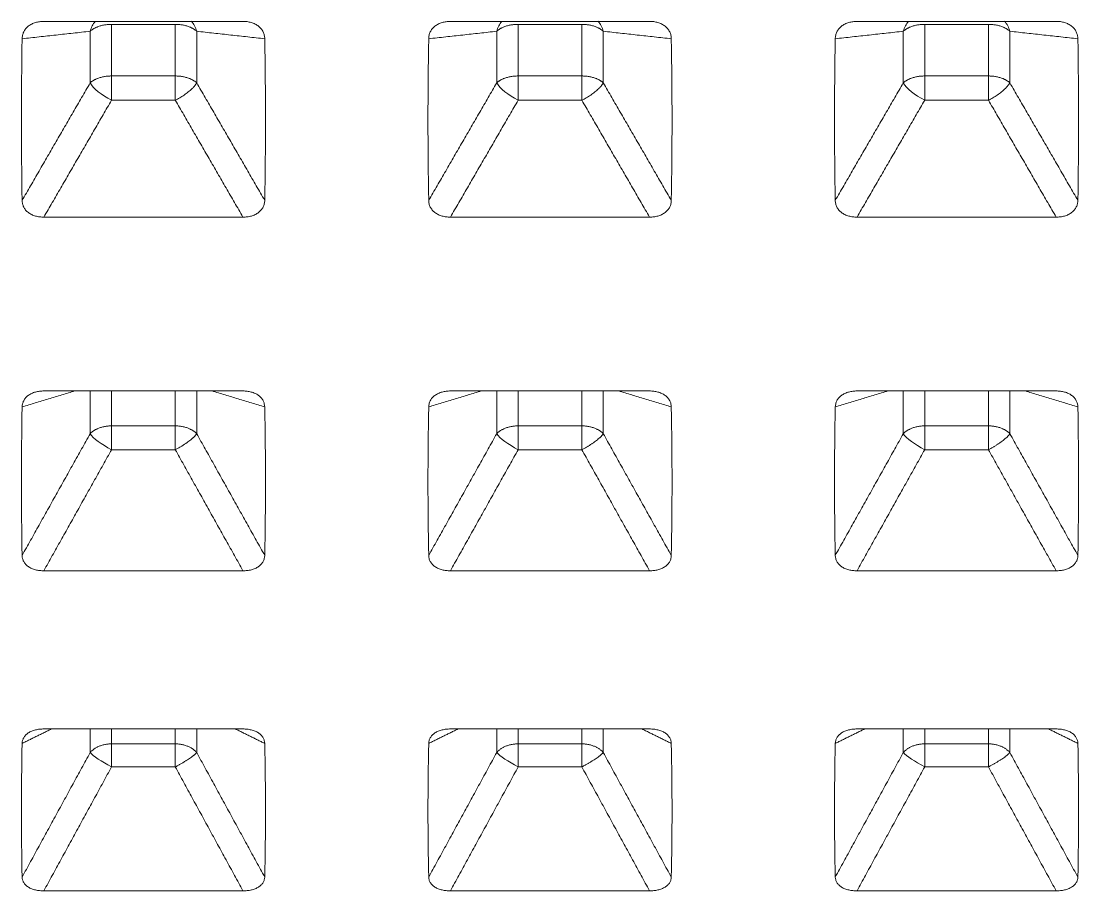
# Model space of a CAD drawing. Extents: x 2752 to 4118, y -1 to 999.
# Drawn here: x 3152.11 to 3156.272, y 511.993 to 515.416 of the extents above; entities that cross this region are included whole.
import ezdxf

# ---------------------------------------------------------------- set-up
doc = ezdxf.new("R2010")
doc.units = 0
doc.header["$LTSCALE"] = 10
doc.header["$MEASUREMENT"] = 0
doc.layers.add('1', color=7, linetype='CONTINUOUS')

msp = doc.modelspace()

# ---------------------------------------------------------------- linework, layer by layer
at = {"layer": '1', "color": 7, "linetype": 'Continuous', "lineweight": 13}
for p, q in [((3152.4655, 515.2001), (3152.4655, 515.4032)), ((3152.4655, 515.4032), (3152.7165, 515.4032)), ((3152.7165, 515.4032), (3152.7165, 515.2001)), ((3154.0655, 515.2001), (3154.0655, 515.4032)), ((3154.0655, 515.4032), (3154.3165, 515.4032)), ((3154.3165, 515.4032), (3154.3165, 515.2001)), ((3155.6655, 515.2001), (3155.6655, 515.4032)), ((3155.6655, 515.4032), (3155.9165, 515.4032)), ((3155.9165, 515.4032), (3155.9165, 515.2001)), ((3152.7165, 515.2001), (3152.4655, 515.2001)), ((3154.3165, 515.2001), (3154.0655, 515.2001)), ((3155.9165, 515.2001), (3155.6655, 515.2001)), ((3152.4655, 513.823), (3152.4655, 513.9605)), ((3152.7165, 513.9605), (3152.7165, 513.823)), ((3154.0655, 513.823), (3154.0655, 513.9605)), ((3154.3165, 513.9605), (3154.3165, 513.823)), ((3155.6655, 513.823), (3155.6655, 513.9605)), ((3155.9165, 513.9605), (3155.9165, 513.823)), ((3152.7165, 513.823), (3152.4655, 513.823)), ((3154.3165, 513.823), (3154.0655, 513.823)), ((3155.9165, 513.823), (3155.6655, 513.823)), ((3152.4655, 512.5717), (3152.4655, 512.6305)), ((3152.7165, 512.6305), (3152.7165, 512.5717)), ((3154.0655, 512.5717), (3154.0655, 512.6305)), ((3154.3165, 512.6305), (3154.3165, 512.5717)), ((3155.6655, 512.5717), (3155.6655, 512.6305)), ((3155.9165, 512.6305), (3155.9165, 512.5717)), ((3152.7165, 512.5717), (3152.4655, 512.5717)), ((3154.3165, 512.5717), (3154.0655, 512.5717)), ((3155.9165, 512.5717), (3155.6655, 512.5717))]:
    msp.add_line(p, q, dxfattribs=at)
at = {"layer": '1', "color": 7, "linetype": 'Continuous', "lineweight": 18}
for centre, major_axis, ratio, start_param, end_param in [((3152.4655, 515.3444), (0.0109, -0.0994), 0.878815, 3.830112, 4.293968), ((3152.7165, 515.3444), (0.0109, 0.0994), 0.878815, 5.13081, 5.605786), ((3154.0655, 515.3444), (0.0109, -0.0994), 0.878815, 3.830112, 4.293968), ((3154.3165, 515.3444), (0.0109, 0.0994), 0.878815, 5.13081, 5.605786), ((3155.6655, 515.3444), (0.0109, -0.0994), 0.878815, 3.830112, 4.293968), ((3155.9165, 515.3444), (0.0109, 0.0994), 0.878815, 5.13081, 5.605786), ((3152.4655, 515.1413), (0.0866, -0.0501), 0.321248, 3.619135, 4.896917), ((3154.0655, 515.1413), (0.0866, -0.0501), 0.321248, 3.619135, 4.896917), ((3155.6655, 515.1413), (0.0866, -0.0501), 0.321248, 3.619135, 4.896917), ((3152.4655, 513.7561), (0.0873, -0.0488), 0.23381, 3.565264, 4.843046), ((3154.0655, 513.7561), (0.0873, -0.0488), 0.23381, 3.565264, 4.843046), ((3155.6655, 513.7561), (0.0873, -0.0488), 0.23381, 3.565264, 4.843046), ((3152.4655, 512.4974), (0.0878, -0.0479), 0.143811, 3.513715, 4.791497), ((3154.0655, 512.4974), (0.0878, -0.0479), 0.143811, 3.513715, 4.791497), ((3155.6655, 512.4974), (0.0878, -0.0479), 0.143811, 3.513715, 4.791497)]:
    msp.add_ellipse(centre, major_axis=major_axis, ratio=ratio, start_param=start_param, end_param=end_param, dxfattribs=at)
for points in [[(3152.1136, 515.3466), (3152.1137, 515.3512), (3152.1142, 515.3557), (3152.1163, 515.3647), (3152.1178, 515.3691), (3152.1218, 515.3777), (3152.1244, 515.3817), (3152.1305, 515.3893), (3152.1341, 515.3929), (3152.1421, 515.3992), (3152.1465, 515.402), (3152.156, 515.4068), (3152.1611, 515.4088), (3152.1716, 515.4119), (3152.177, 515.413), (3152.188, 515.4145), (3152.1936, 515.4149), (3152.1992, 515.4149)], [(3152.9828, 515.4149), (3152.9884, 515.4149), (3152.994, 515.4145), (3153.0049, 515.4131), (3153.0103, 515.4119), (3153.0209, 515.4088), (3153.0259, 515.4069), (3153.0353, 515.4022), (3153.0398, 515.3993), (3153.0478, 515.393), (3153.0514, 515.3895), (3153.0575, 515.3819), (3153.0601, 515.3777), (3153.0642, 515.3692), (3153.0657, 515.3648), (3153.0678, 515.3558), (3153.0683, 515.3512), (3153.0684, 515.3466)], [(3153.7136, 515.3466), (3153.7137, 515.3512), (3153.7142, 515.3557), (3153.7163, 515.3647), (3153.7178, 515.3691), (3153.7218, 515.3777), (3153.7244, 515.3817), (3153.7305, 515.3893), (3153.7341, 515.3929), (3153.7421, 515.3992), (3153.7465, 515.402), (3153.756, 515.4068), (3153.7611, 515.4088), (3153.7716, 515.4119), (3153.777, 515.413), (3153.788, 515.4145), (3153.7936, 515.4149), (3153.7992, 515.4149)], [(3154.5828, 515.4149), (3154.5884, 515.4149), (3154.594, 515.4145), (3154.6049, 515.4131), (3154.6103, 515.4119), (3154.6209, 515.4088), (3154.6259, 515.4069), (3154.6353, 515.4022), (3154.6398, 515.3993), (3154.6478, 515.393), (3154.6514, 515.3895), (3154.6575, 515.3819), (3154.6601, 515.3777), (3154.6642, 515.3692), (3154.6657, 515.3648), (3154.6678, 515.3558), (3154.6683, 515.3512), (3154.6684, 515.3466)], [(3155.3136, 515.3466), (3155.3137, 515.3512), (3155.3142, 515.3557), (3155.3163, 515.3647), (3155.3178, 515.3691), (3155.3218, 515.3777), (3155.3244, 515.3817), (3155.3305, 515.3893), (3155.3341, 515.3929), (3155.3421, 515.3992), (3155.3465, 515.402), (3155.356, 515.4068), (3155.3611, 515.4088), (3155.3716, 515.4119), (3155.377, 515.413), (3155.388, 515.4145), (3155.3936, 515.4149), (3155.3992, 515.4149)], [(3156.1828, 515.4149), (3156.1884, 515.4149), (3156.194, 515.4145), (3156.2049, 515.4131), (3156.2103, 515.4119), (3156.2209, 515.4088), (3156.2259, 515.4069), (3156.2353, 515.4022), (3156.2398, 515.3993), (3156.2478, 515.393), (3156.2514, 515.3895), (3156.2575, 515.3819), (3156.2601, 515.3777), (3156.2642, 515.3692), (3156.2657, 515.3648), (3156.2678, 515.3558), (3156.2683, 515.3512), (3156.2684, 515.3466)], [(3152.1992, 514.6446), (3152.1936, 514.6446), (3152.1881, 514.6449), (3152.1771, 514.6463), (3152.1717, 514.6474), (3152.1612, 514.6504), (3152.1562, 514.6522), (3152.1467, 514.6568), (3152.1422, 514.6595), (3152.1342, 514.6656), (3152.1307, 514.669), (3152.1245, 514.6763), (3152.1219, 514.6803), (3152.1178, 514.6885), (3152.1163, 514.6928), (3152.1142, 514.7016), (3152.1137, 514.706), (3152.1136, 514.7105)], [(3153.0684, 514.7105), (3153.0683, 514.706), (3153.0678, 514.7016), (3153.0658, 514.6929), (3153.0643, 514.6886), (3153.0602, 514.6804), (3153.0577, 514.6765), (3153.0516, 514.6692), (3153.0479, 514.6657), (3153.0399, 514.6596), (3153.0355, 514.6569), (3153.026, 514.6523), (3153.0209, 514.6504), (3153.0105, 514.6474), (3153.005, 514.6463), (3152.994, 514.6449), (3152.9884, 514.6446), (3152.9828, 514.6446)], [(3153.7992, 514.6446), (3153.7936, 514.6446), (3153.7881, 514.6449), (3153.7771, 514.6463), (3153.7717, 514.6474), (3153.7612, 514.6504), (3153.7562, 514.6522), (3153.7467, 514.6568), (3153.7422, 514.6595), (3153.7342, 514.6656), (3153.7307, 514.669), (3153.7245, 514.6763), (3153.7219, 514.6803), (3153.7178, 514.6885), (3153.7163, 514.6928), (3153.7142, 514.7016), (3153.7137, 514.706), (3153.7136, 514.7105)], [(3154.6684, 514.7105), (3154.6683, 514.706), (3154.6678, 514.7016), (3154.6658, 514.6929), (3154.6643, 514.6886), (3154.6602, 514.6804), (3154.6577, 514.6765), (3154.6516, 514.6692), (3154.6479, 514.6657), (3154.6399, 514.6596), (3154.6355, 514.6569), (3154.626, 514.6523), (3154.6209, 514.6504), (3154.6105, 514.6474), (3154.605, 514.6463), (3154.594, 514.6449), (3154.5884, 514.6446), (3154.5828, 514.6446)], [(3155.3992, 514.6446), (3155.3936, 514.6446), (3155.3881, 514.6449), (3155.3771, 514.6463), (3155.3717, 514.6474), (3155.3612, 514.6504), (3155.3562, 514.6522), (3155.3467, 514.6568), (3155.3422, 514.6595), (3155.3342, 514.6656), (3155.3307, 514.669), (3155.3245, 514.6763), (3155.3219, 514.6803), (3155.3178, 514.6885), (3155.3163, 514.6928), (3155.3142, 514.7016), (3155.3137, 514.706), (3155.3136, 514.7105)], [(3156.2684, 514.7105), (3156.2683, 514.706), (3156.2678, 514.7016), (3156.2658, 514.6929), (3156.2643, 514.6886), (3156.2602, 514.6804), (3156.2577, 514.6765), (3156.2516, 514.6692), (3156.2479, 514.6657), (3156.2399, 514.6596), (3156.2355, 514.6569), (3156.226, 514.6523), (3156.2209, 514.6504), (3156.2105, 514.6474), (3156.205, 514.6463), (3156.194, 514.6449), (3156.1884, 514.6446), (3156.1828, 514.6446)], [(3152.1136, 513.8975), (3152.1137, 513.9017), (3152.1142, 513.9059), (3152.1163, 513.9142), (3152.1178, 513.9183), (3152.1218, 513.9262), (3152.1244, 513.9299), (3152.1305, 513.9369), (3152.1341, 513.9402), (3152.1421, 513.9461), (3152.1465, 513.9486), (3152.156, 513.9531), (3152.1611, 513.9549), (3152.1716, 513.9578), (3152.177, 513.9588), (3152.188, 513.9602), (3152.1936, 513.9605), (3152.1992, 513.9605)], [(3152.9828, 513.9605), (3152.9884, 513.9605), (3152.994, 513.9602), (3153.0049, 513.9588), (3153.0103, 513.9578), (3153.0209, 513.9549), (3153.0259, 513.9531), (3153.0353, 513.9488), (3153.0398, 513.9462), (3153.0478, 513.9403), (3153.0514, 513.9371), (3153.0575, 513.9301), (3153.0601, 513.9262), (3153.0642, 513.9184), (3153.0657, 513.9143), (3153.0678, 513.906), (3153.0683, 513.9017), (3153.0684, 513.8975)], [(3153.7136, 513.8975), (3153.7137, 513.9017), (3153.7142, 513.9059), (3153.7163, 513.9142), (3153.7178, 513.9183), (3153.7218, 513.9262), (3153.7244, 513.9299), (3153.7305, 513.9369), (3153.7341, 513.9402), (3153.7421, 513.9461), (3153.7465, 513.9486), (3153.756, 513.9531), (3153.7611, 513.9549), (3153.7716, 513.9578), (3153.777, 513.9588), (3153.788, 513.9602), (3153.7936, 513.9605), (3153.7992, 513.9605)], [(3154.5828, 513.9605), (3154.5884, 513.9605), (3154.594, 513.9602), (3154.6049, 513.9588), (3154.6103, 513.9578), (3154.6209, 513.9549), (3154.6259, 513.9531), (3154.6353, 513.9488), (3154.6398, 513.9462), (3154.6478, 513.9403), (3154.6514, 513.9371), (3154.6575, 513.9301), (3154.6601, 513.9262), (3154.6642, 513.9184), (3154.6657, 513.9143), (3154.6678, 513.906), (3154.6683, 513.9017), (3154.6684, 513.8975)], [(3155.3136, 513.8975), (3155.3137, 513.9017), (3155.3142, 513.9059), (3155.3163, 513.9142), (3155.3178, 513.9183), (3155.3218, 513.9262), (3155.3244, 513.9299), (3155.3305, 513.9369), (3155.3341, 513.9402), (3155.3421, 513.9461), (3155.3465, 513.9486), (3155.356, 513.9531), (3155.3611, 513.9549), (3155.3716, 513.9578), (3155.377, 513.9588), (3155.388, 513.9602), (3155.3936, 513.9605), (3155.3992, 513.9605)], [(3156.1828, 513.9605), (3156.1884, 513.9605), (3156.194, 513.9602), (3156.2049, 513.9588), (3156.2103, 513.9578), (3156.2209, 513.9549), (3156.2259, 513.9531), (3156.2353, 513.9488), (3156.2398, 513.9462), (3156.2478, 513.9403), (3156.2514, 513.9371), (3156.2575, 513.9301), (3156.2601, 513.9262), (3156.2642, 513.9184), (3156.2657, 513.9143), (3156.2678, 513.906), (3156.2683, 513.9017), (3156.2684, 513.8975)], [(3152.1992, 513.2529), (3152.1936, 513.2529), (3152.1881, 513.2532), (3152.1771, 513.2545), (3152.1717, 513.2555), (3152.1612, 513.2582), (3152.1562, 513.2599), (3152.1467, 513.2641), (3152.1422, 513.2666), (3152.1342, 513.2722), (3152.1307, 513.2752), (3152.1245, 513.282), (3152.1219, 513.2856), (3152.1178, 513.2931), (3152.1163, 513.297), (3152.1142, 513.305), (3152.1137, 513.3091), (3152.1136, 513.3132)], [(3153.0684, 513.3132), (3153.0683, 513.3091), (3153.0678, 513.3051), (3153.0658, 513.2972), (3153.0643, 513.2932), (3153.0602, 513.2857), (3153.0577, 513.2821), (3153.0516, 513.2754), (3153.0479, 513.2722), (3153.0399, 513.2667), (3153.0355, 513.2642), (3153.026, 513.26), (3153.0209, 513.2582), (3153.0105, 513.2555), (3153.005, 513.2545), (3152.994, 513.2532), (3152.9884, 513.2529), (3152.9828, 513.2529)], [(3153.7992, 513.2529), (3153.7936, 513.2529), (3153.7881, 513.2532), (3153.7771, 513.2545), (3153.7717, 513.2555), (3153.7612, 513.2582), (3153.7562, 513.2599), (3153.7467, 513.2641), (3153.7422, 513.2666), (3153.7342, 513.2722), (3153.7307, 513.2752), (3153.7245, 513.282), (3153.7219, 513.2856), (3153.7178, 513.2931), (3153.7163, 513.297), (3153.7142, 513.305), (3153.7137, 513.3091), (3153.7136, 513.3132)], [(3154.6684, 513.3132), (3154.6683, 513.3091), (3154.6678, 513.3051), (3154.6658, 513.2972), (3154.6643, 513.2932), (3154.6602, 513.2857), (3154.6577, 513.2821), (3154.6516, 513.2754), (3154.6479, 513.2722), (3154.6399, 513.2667), (3154.6355, 513.2642), (3154.626, 513.26), (3154.6209, 513.2582), (3154.6105, 513.2555), (3154.605, 513.2545), (3154.594, 513.2532), (3154.5884, 513.2529), (3154.5828, 513.2529)], [(3155.3992, 513.2529), (3155.3936, 513.2529), (3155.3881, 513.2532), (3155.3771, 513.2545), (3155.3717, 513.2555), (3155.3612, 513.2582), (3155.3562, 513.2599), (3155.3467, 513.2641), (3155.3422, 513.2666), (3155.3342, 513.2722), (3155.3307, 513.2752), (3155.3245, 513.282), (3155.3219, 513.2856), (3155.3178, 513.2931), (3155.3163, 513.297), (3155.3142, 513.305), (3155.3137, 513.3091), (3155.3136, 513.3132)], [(3156.2684, 513.3132), (3156.2683, 513.3091), (3156.2678, 513.3051), (3156.2658, 513.2972), (3156.2643, 513.2932), (3156.2602, 513.2857), (3156.2577, 513.2821), (3156.2516, 513.2754), (3156.2479, 513.2722), (3156.2399, 513.2667), (3156.2355, 513.2642), (3156.226, 513.26), (3156.2209, 513.2582), (3156.2105, 513.2555), (3156.205, 513.2545), (3156.194, 513.2532), (3156.1884, 513.2529), (3156.1828, 513.2529)], [(3152.1136, 512.5735), (3152.1137, 512.5773), (3152.1142, 512.5811), (3152.1163, 512.5886), (3152.1178, 512.5923), (3152.1218, 512.5994), (3152.1244, 512.6028), (3152.1305, 512.6091), (3152.1341, 512.6121), (3152.1421, 512.6174), (3152.1465, 512.6198), (3152.156, 512.6238), (3152.1611, 512.6254), (3152.1716, 512.628), (3152.177, 512.629), (3152.188, 512.6302), (3152.1936, 512.6305), (3152.1992, 512.6305)], [(3152.9828, 512.6305), (3152.9884, 512.6305), (3152.994, 512.6302), (3153.0049, 512.629), (3153.0103, 512.628), (3153.0209, 512.6254), (3153.0259, 512.6238), (3153.0353, 512.6199), (3153.0398, 512.6175), (3153.0478, 512.6122), (3153.0514, 512.6093), (3153.0575, 512.6029), (3153.0601, 512.5995), (3153.0642, 512.5924), (3153.0657, 512.5887), (3153.0678, 512.5811), (3153.0683, 512.5773), (3153.0684, 512.5735)], [(3153.7136, 512.5735), (3153.7137, 512.5773), (3153.7142, 512.5811), (3153.7163, 512.5886), (3153.7178, 512.5923), (3153.7218, 512.5994), (3153.7244, 512.6028), (3153.7305, 512.6091), (3153.7341, 512.6121), (3153.7421, 512.6174), (3153.7465, 512.6198), (3153.756, 512.6238), (3153.7611, 512.6254), (3153.7716, 512.628), (3153.777, 512.629), (3153.788, 512.6302), (3153.7936, 512.6305), (3153.7992, 512.6305)], [(3154.5828, 512.6305), (3154.5884, 512.6305), (3154.594, 512.6302), (3154.6049, 512.629), (3154.6103, 512.628), (3154.6209, 512.6254), (3154.6259, 512.6238), (3154.6353, 512.6199), (3154.6398, 512.6175), (3154.6478, 512.6122), (3154.6514, 512.6093), (3154.6575, 512.6029), (3154.6601, 512.5995), (3154.6642, 512.5924), (3154.6657, 512.5887), (3154.6678, 512.5811), (3154.6683, 512.5773), (3154.6684, 512.5735)], [(3155.3136, 512.5735), (3155.3137, 512.5773), (3155.3142, 512.5811), (3155.3163, 512.5886), (3155.3178, 512.5923), (3155.3218, 512.5994), (3155.3244, 512.6028), (3155.3305, 512.6091), (3155.3341, 512.6121), (3155.3421, 512.6174), (3155.3465, 512.6198), (3155.356, 512.6238), (3155.3611, 512.6254), (3155.3716, 512.628), (3155.377, 512.629), (3155.388, 512.6302), (3155.3936, 512.6305), (3155.3992, 512.6305)], [(3156.1828, 512.6305), (3156.1884, 512.6305), (3156.194, 512.6302), (3156.2049, 512.629), (3156.2103, 512.628), (3156.2209, 512.6254), (3156.2259, 512.6238), (3156.2353, 512.6199), (3156.2398, 512.6175), (3156.2478, 512.6122), (3156.2514, 512.6093), (3156.2575, 512.6029), (3156.2601, 512.5995), (3156.2642, 512.5924), (3156.2657, 512.5887), (3156.2678, 512.5811), (3156.2683, 512.5773), (3156.2684, 512.5735)], [(3152.1992, 511.9934), (3152.1936, 511.9934), (3152.1881, 511.9937), (3152.1771, 511.9948), (3152.1717, 511.9957), (3152.1612, 511.9981), (3152.1562, 511.9997), (3152.1467, 512.0034), (3152.1422, 512.0056), (3152.1342, 512.0106), (3152.1307, 512.0134), (3152.1245, 512.0194), (3152.1219, 512.0227), (3152.1178, 512.0294), (3152.1163, 512.0329), (3152.1142, 512.0401), (3152.1137, 512.0437), (3152.1136, 512.0473)], [(3153.0684, 512.0473), (3153.0683, 512.0437), (3153.0678, 512.0401), (3153.0658, 512.033), (3153.0643, 512.0295), (3153.0602, 512.0227), (3153.0577, 512.0195), (3153.0516, 512.0135), (3153.0479, 512.0107), (3153.0399, 512.0057), (3153.0355, 512.0035), (3153.026, 511.9997), (3153.0209, 511.9982), (3153.0105, 511.9957), (3153.005, 511.9948), (3152.994, 511.9937), (3152.9884, 511.9934), (3152.9828, 511.9934)], [(3153.7992, 511.9934), (3153.7936, 511.9934), (3153.7881, 511.9937), (3153.7771, 511.9948), (3153.7717, 511.9957), (3153.7612, 511.9981), (3153.7562, 511.9997), (3153.7467, 512.0034), (3153.7422, 512.0056), (3153.7342, 512.0106), (3153.7307, 512.0134), (3153.7245, 512.0194), (3153.7219, 512.0227), (3153.7178, 512.0294), (3153.7163, 512.0329), (3153.7142, 512.0401), (3153.7137, 512.0437), (3153.7136, 512.0473)], [(3154.6684, 512.0473), (3154.6683, 512.0437), (3154.6678, 512.0401), (3154.6658, 512.033), (3154.6643, 512.0295), (3154.6602, 512.0227), (3154.6577, 512.0195), (3154.6516, 512.0135), (3154.6479, 512.0107), (3154.6399, 512.0057), (3154.6355, 512.0035), (3154.626, 511.9997), (3154.6209, 511.9982), (3154.6105, 511.9957), (3154.605, 511.9948), (3154.594, 511.9937), (3154.5884, 511.9934), (3154.5828, 511.9934)], [(3155.3992, 511.9934), (3155.3936, 511.9934), (3155.3881, 511.9937), (3155.3771, 511.9948), (3155.3717, 511.9957), (3155.3612, 511.9981), (3155.3562, 511.9997), (3155.3467, 512.0034), (3155.3422, 512.0056), (3155.3342, 512.0106), (3155.3307, 512.0134), (3155.3245, 512.0194), (3155.3219, 512.0227), (3155.3178, 512.0294), (3155.3163, 512.0329), (3155.3142, 512.0401), (3155.3137, 512.0437), (3155.3136, 512.0473)], [(3156.2684, 512.0473), (3156.2683, 512.0437), (3156.2678, 512.0401), (3156.2658, 512.033), (3156.2643, 512.0295), (3156.2602, 512.0227), (3156.2577, 512.0195), (3156.2516, 512.0135), (3156.2479, 512.0107), (3156.2399, 512.0057), (3156.2355, 512.0035), (3156.226, 511.9997), (3156.2209, 511.9982), (3156.2105, 511.9957), (3156.205, 511.9948), (3156.194, 511.9937), (3156.1884, 511.9934), (3156.1828, 511.9934)]]:
    msp.add_open_spline(points, degree=3, knots=[0, 0, 0, 0, 0.125, 0.125, 0.25, 0.25, 0.375, 0.375, 0.5, 0.5, 0.625, 0.625, 0.75, 0.75, 0.875, 0.875, 1, 1, 1, 1], dxfattribs=at)
for points, degree in [([(3152.9828, 515.4149), (3152.1992, 515.4149)], 1), ([(3154.5828, 515.4149), (3153.7992, 515.4149)], 1), ([(3156.1828, 515.4149), (3155.3992, 515.4149)], 1), ([(3152.1136, 515.3466), (3152.1099, 515.1311), (3152.1099, 514.919), (3152.1136, 514.7105)], 3), ([(3153.0684, 514.7105), (3153.0722, 514.919), (3153.0722, 515.1311), (3153.0684, 515.3466)], 3), ([(3153.7136, 515.3466), (3153.7099, 515.1311), (3153.7099, 514.919), (3153.7136, 514.7105)], 3), ([(3154.6684, 514.7105), (3154.6722, 514.919), (3154.6722, 515.1311), (3154.6684, 515.3466)], 3), ([(3155.3136, 515.3466), (3155.3099, 515.1311), (3155.3099, 514.919), (3155.3136, 514.7105)], 3), ([(3156.2684, 514.7105), (3156.2722, 514.919), (3156.2722, 515.1311), (3156.2684, 515.3466)], 3), ([(3152.8008, 515.173), (3153.0684, 514.7105)], 1), ([(3154.4008, 515.173), (3154.6684, 514.7105)], 1), ([(3156.0008, 515.173), (3156.2684, 514.7105)], 1), ([(3152.7164, 515.1048), (3152.9828, 514.6446)], 1), ([(3154.3164, 515.1048), (3154.5828, 514.6446)], 1), ([(3155.9164, 515.1048), (3156.1828, 514.6446)], 1), ([(3152.1992, 514.6446), (3152.9828, 514.6446)], 1), ([(3153.7992, 514.6446), (3154.5828, 514.6446)], 1), ([(3155.3992, 514.6446), (3156.1828, 514.6446)], 1), ([(3152.9828, 513.9605), (3152.1992, 513.9605)], 1), ([(3154.5828, 513.9605), (3153.7992, 513.9605)], 1), ([(3156.1828, 513.9605), (3155.3992, 513.9605)], 1), ([(3152.1136, 513.8975), (3152.1099, 513.6988), (3152.1099, 513.504), (3152.1136, 513.3132)], 3), ([(3153.0684, 513.3132), (3153.0722, 513.504), (3153.0722, 513.6988), (3153.0684, 513.8975)], 3), ([(3153.7136, 513.8975), (3153.7099, 513.6988), (3153.7099, 513.504), (3153.7136, 513.3132)], 3), ([(3154.6684, 513.3132), (3154.6722, 513.504), (3154.6722, 513.6988), (3154.6684, 513.8975)], 3), ([(3155.3136, 513.8975), (3155.3099, 513.6988), (3155.3099, 513.504), (3155.3136, 513.3132)], 3), ([(3156.2684, 513.3132), (3156.2722, 513.504), (3156.2722, 513.6988), (3156.2684, 513.8975)], 3), ([(3152.8008, 513.7922), (3153.0684, 513.3132)], 1), ([(3154.4008, 513.7922), (3154.6684, 513.3132)], 1), ([(3156.0008, 513.7922), (3156.2684, 513.3132)], 1), ([(3152.7164, 513.7295), (3152.9828, 513.2529)], 1), ([(3154.3164, 513.7295), (3154.5828, 513.2529)], 1), ([(3155.9164, 513.7295), (3156.1828, 513.2529)], 1), ([(3152.1992, 513.2529), (3152.9828, 513.2529)], 1), ([(3153.7992, 513.2529), (3154.5828, 513.2529)], 1), ([(3155.3992, 513.2529), (3156.1828, 513.2529)], 1), ([(3152.9828, 512.6305), (3152.1992, 512.6305)], 1), ([(3154.5828, 512.6305), (3153.7992, 512.6305)], 1), ([(3156.1828, 512.6305), (3155.3992, 512.6305)], 1), ([(3152.1136, 512.5735), (3152.1099, 512.3937), (3152.1099, 512.2183), (3152.1136, 512.0473)], 3), ([(3153.0684, 512.0473), (3153.0722, 512.2183), (3153.0722, 512.3937), (3153.0684, 512.5735)], 3), ([(3153.7136, 512.5735), (3153.7099, 512.3937), (3153.7099, 512.2183), (3153.7136, 512.0473)], 3), ([(3154.6684, 512.0473), (3154.6722, 512.2183), (3154.6722, 512.3937), (3154.6684, 512.5735)], 3), ([(3155.3136, 512.5735), (3155.3099, 512.3937), (3155.3099, 512.2183), (3155.3136, 512.0473)], 3), ([(3156.2684, 512.0473), (3156.2722, 512.2183), (3156.2722, 512.3937), (3156.2684, 512.5735)], 3), ([(3152.8008, 512.5375), (3153.0684, 512.0473)], 1), ([(3154.4008, 512.5375), (3154.6684, 512.0473)], 1), ([(3156.0008, 512.5375), (3156.2684, 512.0473)], 1), ([(3152.7164, 512.4811), (3152.9828, 511.9934)], 1), ([(3154.3164, 512.4811), (3154.5828, 511.9934)], 1), ([(3155.9164, 512.4811), (3156.1828, 511.9934)], 1), ([(3152.1992, 511.9934), (3152.9828, 511.9934)], 1), ([(3153.7992, 511.9934), (3154.5828, 511.9934)], 1), ([(3155.3992, 511.9934), (3156.1828, 511.9934)], 1)]:
    msp.add_open_spline(points, degree=degree, dxfattribs=at)
for points, weights in [([(3152.3813, 515.376), (3152.4108, 515.4031), (3152.4655, 515.4032)], [1, 0.877139450182, 1]), ([(3152.7165, 515.4032), (3152.7713, 515.4031), (3152.8008, 515.376)], [1, 0.877139450182, 1]), ([(3153.9813, 515.376), (3154.0108, 515.4031), (3154.0655, 515.4032)], [1, 0.877139450182, 1]), ([(3154.3165, 515.4032), (3154.3713, 515.4031), (3154.4008, 515.376)], [1, 0.877139450182, 1]), ([(3155.5813, 515.376), (3155.6108, 515.4031), (3155.6655, 515.4032)], [1, 0.877139450182, 1]), ([(3155.9165, 515.4032), (3155.9713, 515.4031), (3156.0008, 515.376)], [1, 0.877139450182, 1]), ([(3152.4655, 515.2001), (3152.4108, 515.2001), (3152.3813, 515.173)], [1, 0.877139450182, 1]), ([(3152.4656, 515.1048), (3152.4656, 515.1558), (3152.4655, 515.2001)], [1, 0.877139450259, 1]), ([(3152.7164, 515.1048), (3152.7165, 515.1558), (3152.7165, 515.2001)], [1, 0.877139450268, 1]), ([(3152.7165, 515.2001), (3152.7713, 515.2001), (3152.8008, 515.173)], [1, 0.877139450182, 1]), ([(3154.0655, 515.2001), (3154.0108, 515.2001), (3153.9813, 515.173)], [1, 0.877139450182, 1]), ([(3154.0656, 515.1048), (3154.0656, 515.1558), (3154.0655, 515.2001)], [1, 0.877139450259, 1]), ([(3154.3164, 515.1048), (3154.3165, 515.1558), (3154.3165, 515.2001)], [1, 0.877139450268, 1]), ([(3154.3165, 515.2001), (3154.3713, 515.2001), (3154.4008, 515.173)], [1, 0.877139450182, 1]), ([(3155.6655, 515.2001), (3155.6108, 515.2001), (3155.5813, 515.173)], [1, 0.877139450182, 1]), ([(3155.6656, 515.1048), (3155.6656, 515.1558), (3155.6655, 515.2001)], [1, 0.877139450259, 1]), ([(3155.9164, 515.1048), (3155.9165, 515.1558), (3155.9165, 515.2001)], [1, 0.877139450268, 1]), ([(3155.9165, 515.2001), (3155.9713, 515.2001), (3156.0008, 515.173)], [1, 0.877139450182, 1]), ([(3152.4655, 513.823), (3152.4108, 513.823), (3152.3813, 513.7922)], [1, 0.877139450182, 1]), ([(3152.4656, 513.7295), (3152.4656, 513.7823), (3152.4655, 513.823)], [1, 0.877139450259, 1]), ([(3152.7164, 513.7295), (3152.7165, 513.7823), (3152.7165, 513.823)], [1, 0.877139450268, 1]), ([(3152.7165, 513.823), (3152.7713, 513.823), (3152.8008, 513.7922)], [1, 0.877139450182, 1]), ([(3154.0655, 513.823), (3154.0108, 513.823), (3153.9813, 513.7922)], [1, 0.877139450182, 1]), ([(3154.0656, 513.7295), (3154.0656, 513.7823), (3154.0655, 513.823)], [1, 0.877139450259, 1]), ([(3154.3164, 513.7295), (3154.3165, 513.7823), (3154.3165, 513.823)], [1, 0.877139450268, 1]), ([(3154.3165, 513.823), (3154.3713, 513.823), (3154.4008, 513.7922)], [1, 0.877139450182, 1]), ([(3155.6655, 513.823), (3155.6108, 513.823), (3155.5813, 513.7922)], [1, 0.877139450182, 1]), ([(3155.6656, 513.7295), (3155.6656, 513.7823), (3155.6655, 513.823)], [1, 0.877139450259, 1]), ([(3155.9164, 513.7295), (3155.9165, 513.7823), (3155.9165, 513.823)], [1, 0.877139450268, 1]), ([(3155.9165, 513.823), (3155.9713, 513.823), (3156.0008, 513.7922)], [1, 0.877139450182, 1]), ([(3152.4655, 512.5717), (3152.4108, 512.5718), (3152.3813, 512.5375)], [1, 0.877139450182, 1]), ([(3152.4656, 512.4811), (3152.4656, 512.5351), (3152.4655, 512.5717)], [1, 0.877139450259, 1]), ([(3152.7164, 512.4811), (3152.7165, 512.5351), (3152.7165, 512.5717)], [1, 0.877139450268, 1]), ([(3152.7165, 512.5717), (3152.7713, 512.5718), (3152.8008, 512.5375)], [1, 0.877139450182, 1]), ([(3154.0655, 512.5717), (3154.0108, 512.5718), (3153.9813, 512.5375)], [1, 0.877139450182, 1]), ([(3154.0656, 512.4811), (3154.0656, 512.5351), (3154.0655, 512.5717)], [1, 0.877139450259, 1]), ([(3154.3164, 512.4811), (3154.3165, 512.5351), (3154.3165, 512.5717)], [1, 0.877139450268, 1]), ([(3154.3165, 512.5717), (3154.3713, 512.5718), (3154.4008, 512.5375)], [1, 0.877139450182, 1]), ([(3155.6655, 512.5717), (3155.6108, 512.5718), (3155.5813, 512.5375)], [1, 0.877139450182, 1]), ([(3155.6656, 512.4811), (3155.6656, 512.5351), (3155.6655, 512.5717)], [1, 0.877139450259, 1]), ([(3155.9164, 512.4811), (3155.9165, 512.5351), (3155.9165, 512.5717)], [1, 0.877139450268, 1]), ([(3155.9165, 512.5717), (3155.9713, 512.5718), (3156.0008, 512.5375)], [1, 0.877139450182, 1])]:
    msp.add_rational_spline(points, weights, degree=2, dxfattribs=at)
at = {"layer": '1', "color": 7, "linetype": 'Continuous', "lineweight": 13}
for points in [[(3152.3813, 515.376), (3152.1136, 515.3466)], [(3152.3813, 515.173), (3152.3813, 515.376)], [(3152.8008, 515.376), (3152.8008, 515.173)], [(3152.8008, 515.376), (3153.0684, 515.3466)], [(3153.9813, 515.376), (3153.7136, 515.3466)], [(3153.9813, 515.173), (3153.9813, 515.376)], [(3154.4008, 515.376), (3154.4008, 515.173)], [(3154.4008, 515.376), (3154.6684, 515.3466)], [(3155.5813, 515.376), (3155.3136, 515.3466)], [(3155.5813, 515.173), (3155.5813, 515.376)], [(3156.0008, 515.376), (3156.0008, 515.173)], [(3156.0008, 515.376), (3156.2684, 515.3466)], [(3152.3813, 515.173), (3152.1136, 514.7105)], [(3153.9813, 515.173), (3153.7136, 514.7105)], [(3155.5813, 515.173), (3155.3136, 514.7105)], [(3152.4656, 515.1048), (3152.1992, 514.6446)], [(3152.7164, 515.1048), (3152.4656, 515.1048)], [(3154.0656, 515.1048), (3153.7992, 514.6446)], [(3154.3164, 515.1048), (3154.0656, 515.1048)], [(3155.6656, 515.1048), (3155.3992, 514.6446)], [(3155.9164, 515.1048), (3155.6656, 515.1048)], [(3152.3216, 513.9605), (3152.1136, 513.8975)], [(3152.3813, 513.7922), (3152.3813, 513.9605)], [(3152.8008, 513.9605), (3152.8008, 513.7922)], [(3152.8604, 513.9605), (3153.0684, 513.8975)], [(3153.9216, 513.9605), (3153.7136, 513.8975)], [(3153.9813, 513.7922), (3153.9813, 513.9605)], [(3154.4008, 513.9605), (3154.4008, 513.7922)], [(3154.4604, 513.9605), (3154.6684, 513.8975)], [(3155.5216, 513.9605), (3155.3136, 513.8975)], [(3155.5813, 513.7922), (3155.5813, 513.9605)], [(3156.0008, 513.9605), (3156.0008, 513.7922)], [(3156.0604, 513.9605), (3156.2684, 513.8975)], [(3152.3813, 513.7922), (3152.1136, 513.3132)], [(3153.9813, 513.7922), (3153.7136, 513.3132)], [(3155.5813, 513.7922), (3155.3136, 513.3132)], [(3152.4656, 513.7295), (3152.1992, 513.2529)], [(3152.7164, 513.7295), (3152.4656, 513.7295)], [(3154.0656, 513.7295), (3153.7992, 513.2529)], [(3154.3164, 513.7295), (3154.0656, 513.7295)], [(3155.6656, 513.7295), (3155.3992, 513.2529)], [(3155.9164, 513.7295), (3155.6656, 513.7295)], [(3152.2294, 512.6305), (3152.1136, 512.5735)], [(3152.3813, 512.5375), (3152.3813, 512.6305)], [(3152.8008, 512.6305), (3152.8008, 512.5375)], [(3152.9527, 512.6305), (3153.0684, 512.5735)], [(3153.8294, 512.6305), (3153.7136, 512.5735)], [(3153.9813, 512.5375), (3153.9813, 512.6305)], [(3154.4008, 512.6305), (3154.4008, 512.5375)], [(3154.5527, 512.6305), (3154.6684, 512.5735)], [(3155.4294, 512.6305), (3155.3136, 512.5735)], [(3155.5813, 512.5375), (3155.5813, 512.6305)], [(3156.0008, 512.6305), (3156.0008, 512.5375)], [(3156.1527, 512.6305), (3156.2684, 512.5735)], [(3152.3813, 512.5375), (3152.1136, 512.0473)], [(3153.9813, 512.5375), (3153.7136, 512.0473)], [(3155.5813, 512.5375), (3155.3136, 512.0473)], [(3152.4656, 512.4811), (3152.1992, 511.9934)], [(3152.7164, 512.4811), (3152.4656, 512.4811)], [(3154.0656, 512.4811), (3153.7992, 511.9934)], [(3154.3164, 512.4811), (3154.0656, 512.4811)], [(3155.6656, 512.4811), (3155.3992, 511.9934)], [(3155.9164, 512.4811), (3155.6656, 512.4811)]]:
    msp.add_open_spline(points, degree=1, dxfattribs=at)
for points in [[(3152.8008, 515.173), (3152.8008, 515.173), (3152.7818, 515.1376), (3152.7165, 515.1048), (3152.7164, 515.1048)], [(3154.4008, 515.173), (3154.4008, 515.173), (3154.3818, 515.1376), (3154.3165, 515.1048), (3154.3164, 515.1048)], [(3156.0008, 515.173), (3156.0008, 515.173), (3155.9818, 515.1376), (3155.9165, 515.1048), (3155.9164, 515.1048)], [(3152.8008, 513.7922), (3152.8008, 513.7921), (3152.7818, 513.7634), (3152.7165, 513.7295), (3152.7164, 513.7295)], [(3154.4008, 513.7922), (3154.4008, 513.7921), (3154.3818, 513.7634), (3154.3165, 513.7295), (3154.3164, 513.7295)], [(3156.0008, 513.7922), (3156.0008, 513.7921), (3155.9818, 513.7634), (3155.9165, 513.7295), (3155.9164, 513.7295)], [(3152.8008, 512.5375), (3152.8008, 512.5375), (3152.7818, 512.5158), (3152.7165, 512.4811), (3152.7164, 512.4811)], [(3154.4008, 512.5375), (3154.4008, 512.5375), (3154.3818, 512.5158), (3154.3165, 512.4811), (3154.3164, 512.4811)], [(3156.0008, 512.5375), (3156.0008, 512.5375), (3155.9818, 512.5158), (3155.9165, 512.4811), (3155.9164, 512.4811)]]:
    msp.add_rational_spline(points, [1, 1, 0.80319630874, 1, 1], degree=2, knots=[0, 0, 0, 0.000617, 0.999383, 1, 1, 1], dxfattribs=at)

doc.saveas('drawing.dxf')
